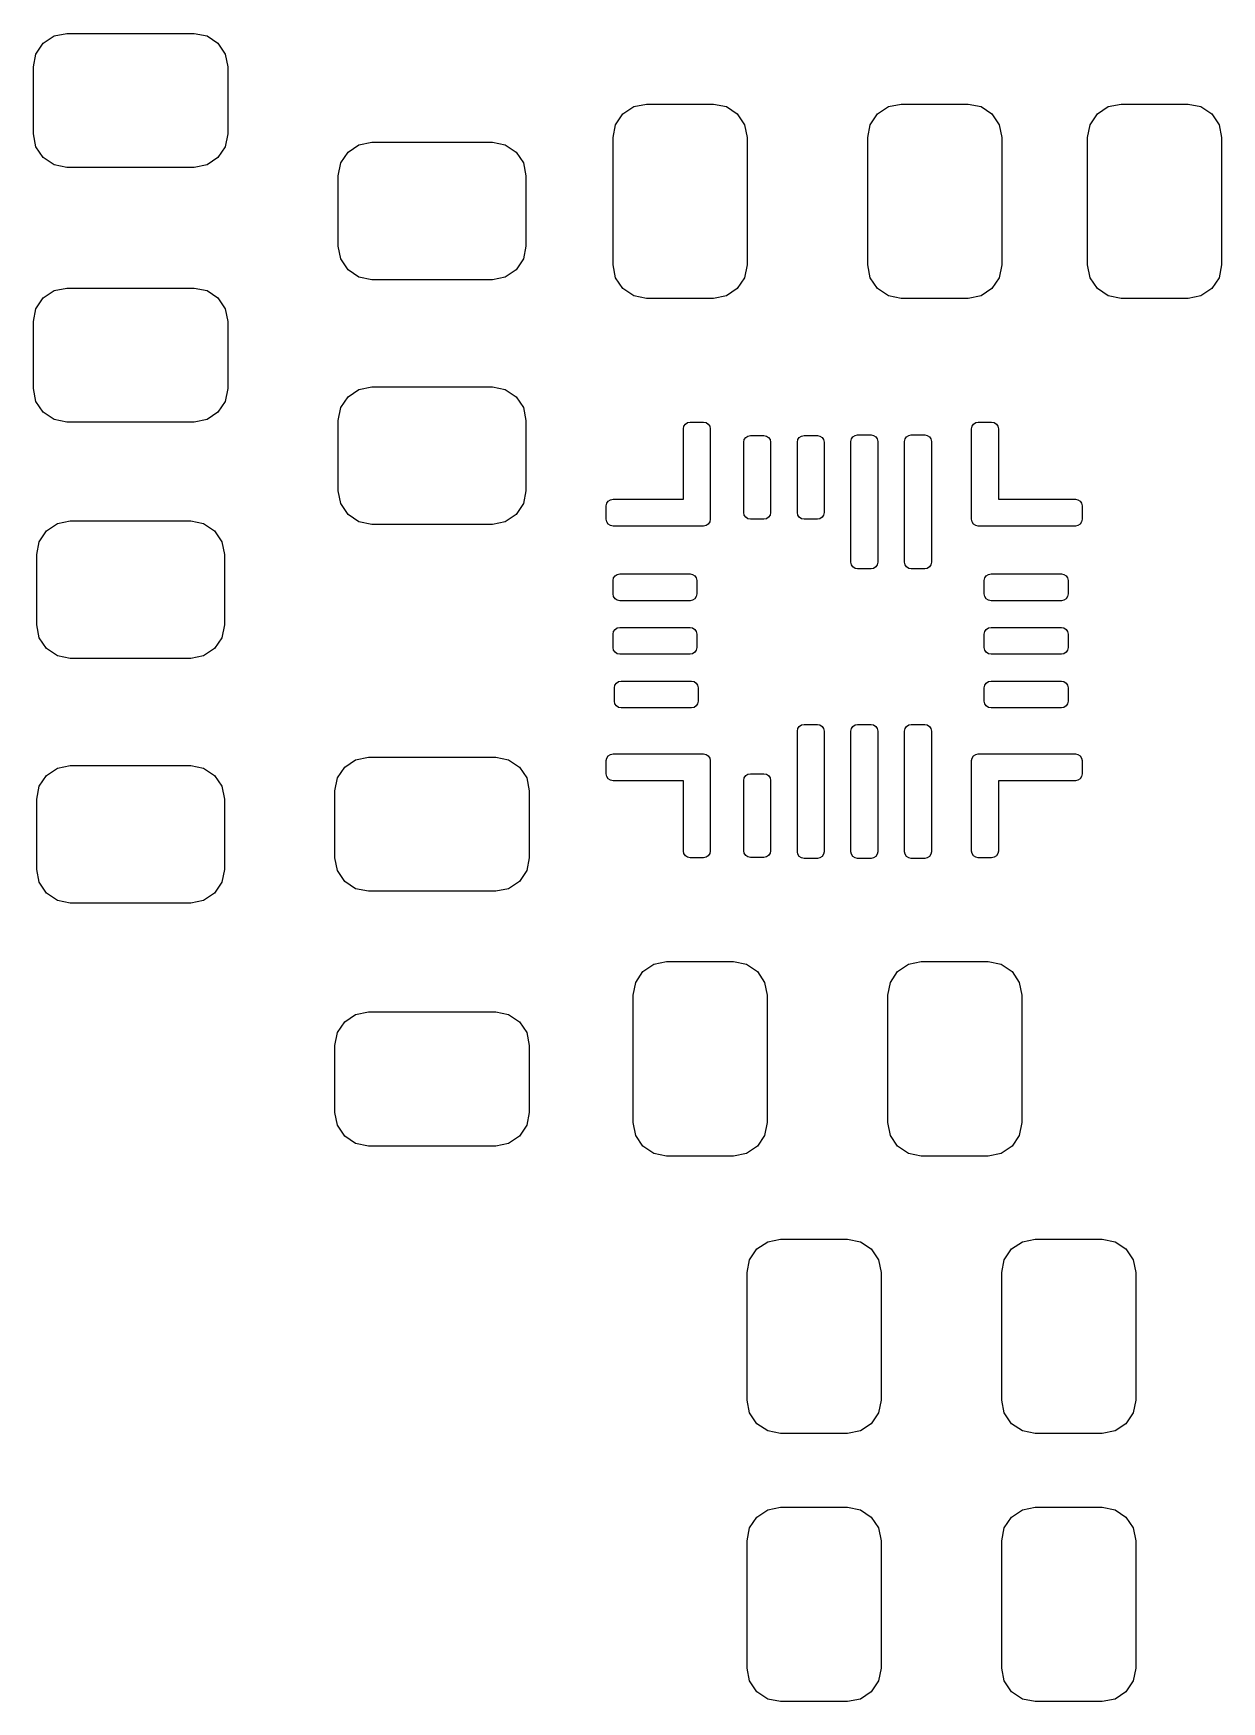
# Model space of a CAD drawing. Header units: inches. Extents: x 1.93 to 9.38, y -5.74 to -1.35.
# Drawn here: x 2.5778 to 2.9268, y -4.6809 to -4.1909 of the extents above; entities that cross this region are included whole.
import ezdxf

# ---------------------------------------------------------------- set-up
doc = ezdxf.new("R2010")
doc.units = ezdxf.units.IN
doc.header["$MEASUREMENT"] = 0
doc.layers.add('BLACK', color=250, linetype='CONTINUOUS')

msp = doc.modelspace()

# ---------------------------------------------------------------- linework, layer by layer
at = {"layer": 'BLACK', "linetype": 'CONTINUOUS'}
for p, q in [((2.57851, -4.19702), (2.58064, -4.19383)), ((2.58064, -4.19383), (2.58383, -4.19169)), ((2.58383, -4.19169), (2.5876, -4.19094)), ((2.5876, -4.19094), (2.625, -4.19094)), ((2.625, -4.19094), (2.62877, -4.19169)), ((2.62877, -4.19169), (2.63196, -4.19383)), ((2.63196, -4.19383), (2.63409, -4.19702)), ((2.57776, -4.20079), (2.57851, -4.19702)), ((2.63409, -4.19702), (2.63484, -4.20079)), ((2.57776, -4.22047), (2.57776, -4.20079)), ((2.63484, -4.20079), (2.63484, -4.22047)), ((2.75091, -4.21458), (2.75411, -4.21244)), ((2.75411, -4.21244), (2.75787, -4.21169)), ((2.75787, -4.21169), (2.77756, -4.21169)), ((2.77756, -4.21169), (2.78133, -4.21244)), ((2.78133, -4.21244), (2.78452, -4.21458)), ((2.82572, -4.21458), (2.82891, -4.21244)), ((2.82891, -4.21244), (2.83268, -4.21169)), ((2.83268, -4.21169), (2.85236, -4.21169)), ((2.85236, -4.21169), (2.85613, -4.21244)), ((2.85613, -4.21244), (2.85932, -4.21458)), ((2.89032, -4.21458), (2.89351, -4.21244)), ((2.89351, -4.21244), (2.89728, -4.21169)), ((2.89728, -4.21169), (2.91696, -4.21169)), ((2.91696, -4.21169), (2.92073, -4.21244)), ((2.92073, -4.21244), (2.92392, -4.21458)), ((2.74803, -4.22154), (2.74878, -4.21777)), ((2.74878, -4.21777), (2.75091, -4.21458)), ((2.78452, -4.21458), (2.78665, -4.21777)), ((2.78665, -4.21777), (2.7874, -4.22154)), ((2.82283, -4.22154), (2.82358, -4.21777)), ((2.82358, -4.21777), (2.82572, -4.21458)), ((2.85932, -4.21458), (2.86146, -4.21777)), ((2.86146, -4.21777), (2.8622, -4.22154)), ((2.88743, -4.22154), (2.88818, -4.21777)), ((2.88818, -4.21777), (2.89032, -4.21458)), ((2.92392, -4.21458), (2.92605, -4.21777)), ((2.92605, -4.21777), (2.9268, -4.22154)), ((2.57851, -4.22424), (2.57776, -4.22047)), ((2.63484, -4.22047), (2.63409, -4.22424)), ((2.6734, -4.22368), (2.67717, -4.22293)), ((2.67717, -4.22293), (2.7126, -4.22293)), ((2.7126, -4.22293), (2.71637, -4.22368)), ((2.74803, -4.25894), (2.74803, -4.22154)), ((2.7874, -4.22154), (2.7874, -4.25894)), ((2.82283, -4.25894), (2.82283, -4.22154)), ((2.8622, -4.22154), (2.8622, -4.25894)), ((2.88743, -4.25894), (2.88743, -4.22154)), ((2.9268, -4.22154), (2.9268, -4.25894)), ((2.58064, -4.22743), (2.57851, -4.22424)), ((2.58383, -4.22957), (2.58064, -4.22743)), ((2.63196, -4.22743), (2.62877, -4.22957)), ((2.63409, -4.22424), (2.63196, -4.22743)), ((2.66807, -4.22901), (2.67021, -4.22582)), ((2.67021, -4.22582), (2.6734, -4.22368)), ((2.71637, -4.22368), (2.71956, -4.22582)), ((2.71956, -4.22582), (2.72169, -4.22901)), ((2.5876, -4.23031), (2.58383, -4.22957)), ((2.625, -4.23031), (2.5876, -4.23031)), ((2.62877, -4.22957), (2.625, -4.23031)), ((2.66732, -4.23278), (2.66807, -4.22901)), ((2.66732, -4.25344), (2.66732, -4.23278)), ((2.72169, -4.22901), (2.72244, -4.23278)), ((2.72244, -4.23278), (2.72244, -4.25344)), ((2.66807, -4.25721), (2.66732, -4.25344)), ((2.67021, -4.2604), (2.66807, -4.25721)), ((2.72169, -4.25721), (2.71956, -4.2604)), ((2.72244, -4.25344), (2.72169, -4.25721)), ((2.6734, -4.26254), (2.67021, -4.2604)), ((2.67717, -4.26329), (2.6734, -4.26254)), ((2.71637, -4.26254), (2.7126, -4.26329)), ((2.71956, -4.2604), (2.71637, -4.26254)), ((2.74878, -4.2627), (2.74803, -4.25894)), ((2.7874, -4.25894), (2.78665, -4.2627)), ((2.82358, -4.2627), (2.82283, -4.25894)), ((2.8622, -4.25894), (2.86146, -4.2627)), ((2.88818, -4.2627), (2.88743, -4.25894)), ((2.9268, -4.25894), (2.92605, -4.2627)), ((2.58064, -4.26863), (2.58383, -4.2665)), ((2.58383, -4.2665), (2.5876, -4.26575)), ((2.5876, -4.26575), (2.625, -4.26575)), ((2.625, -4.26575), (2.62877, -4.2665)), ((2.62877, -4.2665), (2.63196, -4.26863)), ((2.7126, -4.26329), (2.67717, -4.26329)), ((2.75091, -4.2659), (2.74878, -4.2627)), ((2.75411, -4.26803), (2.75091, -4.2659)), ((2.78452, -4.2659), (2.78133, -4.26803)), ((2.78665, -4.2627), (2.78452, -4.2659)), ((2.82572, -4.2659), (2.82358, -4.2627)), ((2.82891, -4.26803), (2.82572, -4.2659)), ((2.85932, -4.2659), (2.85613, -4.26803)), ((2.86146, -4.2627), (2.85932, -4.2659)), ((2.89032, -4.2659), (2.88818, -4.2627)), ((2.89351, -4.26803), (2.89032, -4.2659)), ((2.92392, -4.2659), (2.92073, -4.26803)), ((2.92605, -4.2627), (2.92392, -4.2659)), ((2.57776, -4.27559), (2.57851, -4.27182)), ((2.57851, -4.27182), (2.58064, -4.26863)), ((2.63196, -4.26863), (2.63409, -4.27182)), ((2.63409, -4.27182), (2.63484, -4.27559)), ((2.75787, -4.26878), (2.75411, -4.26803)), ((2.77756, -4.26878), (2.75787, -4.26878)), ((2.78133, -4.26803), (2.77756, -4.26878)), ((2.83268, -4.26878), (2.82891, -4.26803)), ((2.85236, -4.26878), (2.83268, -4.26878)), ((2.85613, -4.26803), (2.85236, -4.26878)), ((2.89728, -4.26878), (2.89351, -4.26803)), ((2.91696, -4.26878), (2.89728, -4.26878)), ((2.92073, -4.26803), (2.91696, -4.26878)), ((2.57776, -4.29528), (2.57776, -4.27559)), ((2.63484, -4.27559), (2.63484, -4.29528)), ((2.57851, -4.29904), (2.57776, -4.29528)), ((2.63484, -4.29528), (2.63409, -4.29904)), ((2.67021, -4.29767), (2.6734, -4.29553)), ((2.6734, -4.29553), (2.67717, -4.29478)), ((2.67717, -4.29478), (2.7126, -4.29478)), ((2.7126, -4.29478), (2.71637, -4.29553)), ((2.71637, -4.29553), (2.71956, -4.29767)), ((2.58064, -4.30224), (2.57851, -4.29904)), ((2.63409, -4.29904), (2.63196, -4.30224)), ((2.66732, -4.30463), (2.66807, -4.30086)), ((2.66807, -4.30086), (2.67021, -4.29767)), ((2.71956, -4.29767), (2.72169, -4.30086)), ((2.72169, -4.30086), (2.72244, -4.30463)), ((2.58383, -4.30437), (2.58064, -4.30224)), ((2.5876, -4.30512), (2.58383, -4.30437)), ((2.625, -4.30512), (2.5876, -4.30512)), ((2.62877, -4.30437), (2.625, -4.30512)), ((2.63196, -4.30224), (2.62877, -4.30437)), ((2.66732, -4.3253), (2.66732, -4.30463)), ((2.72244, -4.30463), (2.72244, -4.3253)), ((2.7687, -4.30709), (2.76885, -4.30633)), ((2.76885, -4.30633), (2.76928, -4.30569)), ((2.76928, -4.30569), (2.76992, -4.30527)), ((2.76992, -4.30527), (2.77067, -4.30512)), ((2.77067, -4.30512), (2.77461, -4.30512)), ((2.77461, -4.30512), (2.77536, -4.30527)), ((2.77536, -4.30527), (2.776, -4.30569)), ((2.776, -4.30569), (2.77642, -4.30633)), ((2.77642, -4.30633), (2.77657, -4.30709)), ((2.85335, -4.30709), (2.8535, -4.30633)), ((2.8535, -4.30633), (2.85392, -4.30569)), ((2.85392, -4.30569), (2.85456, -4.30527)), ((2.85456, -4.30527), (2.85531, -4.30512)), ((2.85531, -4.30512), (2.85925, -4.30512)), ((2.85925, -4.30512), (2.86001, -4.30527)), ((2.86001, -4.30527), (2.86064, -4.30569)), ((2.86064, -4.30569), (2.86107, -4.30633)), ((2.86107, -4.30633), (2.86122, -4.30709)), ((2.7687, -4.32776), (2.7687, -4.30709)), ((2.77657, -4.30709), (2.77657, -4.33366)), ((2.78642, -4.31102), (2.78657, -4.31027)), ((2.78642, -4.33169), (2.78642, -4.31102)), ((2.78657, -4.31027), (2.78699, -4.30963)), ((2.78699, -4.30963), (2.78763, -4.3092)), ((2.78763, -4.3092), (2.78839, -4.30906)), ((2.78839, -4.30906), (2.79232, -4.30906)), ((2.79232, -4.30906), (2.79308, -4.3092)), ((2.79308, -4.3092), (2.79371, -4.30963)), ((2.79371, -4.30963), (2.79414, -4.31027)), ((2.79414, -4.31027), (2.79429, -4.31102)), ((2.79429, -4.31102), (2.79429, -4.33169)), ((2.80217, -4.31102), (2.80232, -4.31027)), ((2.80217, -4.33169), (2.80217, -4.31102)), ((2.80232, -4.31027), (2.80274, -4.30963)), ((2.80274, -4.30963), (2.80338, -4.3092)), ((2.80338, -4.3092), (2.80413, -4.30906)), ((2.80413, -4.30906), (2.80807, -4.30906)), ((2.80807, -4.30906), (2.80882, -4.3092)), ((2.80882, -4.3092), (2.80946, -4.30963)), ((2.80946, -4.30963), (2.80989, -4.31027)), ((2.80989, -4.31027), (2.81004, -4.31102)), ((2.81004, -4.31102), (2.81004, -4.33169)), ((2.81791, -4.31083), (2.81806, -4.31007)), ((2.81791, -4.34626), (2.81791, -4.31083)), ((2.81806, -4.31007), (2.81849, -4.30943)), ((2.81849, -4.30943), (2.81913, -4.30901)), ((2.81913, -4.30901), (2.81988, -4.30886)), ((2.81988, -4.30886), (2.82382, -4.30886)), ((2.82382, -4.30886), (2.82457, -4.30901)), ((2.82457, -4.30901), (2.82521, -4.30943)), ((2.82521, -4.30943), (2.82564, -4.31007)), ((2.82564, -4.31007), (2.82579, -4.31083)), ((2.82579, -4.31083), (2.82579, -4.34626)), ((2.83366, -4.31083), (2.83381, -4.31007)), ((2.83366, -4.34626), (2.83366, -4.31083)), ((2.83381, -4.31007), (2.83424, -4.30943)), ((2.83424, -4.30943), (2.83488, -4.30901)), ((2.83488, -4.30901), (2.83563, -4.30886)), ((2.83563, -4.30886), (2.83957, -4.30886)), ((2.83957, -4.30886), (2.84032, -4.30901)), ((2.84032, -4.30901), (2.84096, -4.30943)), ((2.84096, -4.30943), (2.84139, -4.31007)), ((2.84139, -4.31007), (2.84154, -4.31083)), ((2.84154, -4.31083), (2.84154, -4.34626)), ((2.85335, -4.32972), (2.85335, -4.30709)), ((2.86122, -4.30709), (2.86122, -4.32776)), ((2.66807, -4.32906), (2.66732, -4.3253)), ((2.72244, -4.3253), (2.72169, -4.32906)), ((2.67021, -4.33225), (2.66807, -4.32906)), ((2.72169, -4.32906), (2.71956, -4.33225)), ((2.74606, -4.32972), (2.74621, -4.32897)), ((2.74606, -4.33366), (2.74606, -4.32972)), ((2.74621, -4.32897), (2.74664, -4.32833)), ((2.74664, -4.32833), (2.74728, -4.32791)), ((2.74728, -4.32791), (2.74803, -4.32776)), ((2.74803, -4.32776), (2.7687, -4.32776)), ((2.85335, -4.33366), (2.85335, -4.32972)), ((2.86122, -4.32776), (2.88386, -4.32776)), ((2.88386, -4.32776), (2.88461, -4.32791)), ((2.88461, -4.32791), (2.88525, -4.32833)), ((2.88525, -4.32833), (2.88568, -4.32897)), ((2.88568, -4.32897), (2.88583, -4.32972)), ((2.88583, -4.32972), (2.88583, -4.33366)), ((2.58162, -4.33704), (2.58482, -4.3349)), ((2.58482, -4.3349), (2.58858, -4.33415)), ((2.58858, -4.33415), (2.62402, -4.33415)), ((2.62402, -4.33415), (2.62778, -4.3349)), ((2.62778, -4.3349), (2.63098, -4.33704)), ((2.6734, -4.33439), (2.67021, -4.33225)), ((2.67717, -4.33514), (2.6734, -4.33439)), ((2.7126, -4.33514), (2.67717, -4.33514)), ((2.71637, -4.33439), (2.7126, -4.33514)), ((2.71956, -4.33225), (2.71637, -4.33439)), ((2.74621, -4.33441), (2.74606, -4.33366)), ((2.74664, -4.33505), (2.74621, -4.33441)), ((2.74728, -4.33548), (2.74664, -4.33505)), ((2.74803, -4.33563), (2.74728, -4.33548)), ((2.77067, -4.33563), (2.74803, -4.33563)), ((2.77461, -4.33563), (2.77067, -4.33563)), ((2.77536, -4.33548), (2.77461, -4.33563)), ((2.776, -4.33505), (2.77536, -4.33548)), ((2.77642, -4.33441), (2.776, -4.33505)), ((2.77657, -4.33366), (2.77642, -4.33441)), ((2.78657, -4.33245), (2.78642, -4.33169)), ((2.78699, -4.33308), (2.78657, -4.33245)), ((2.78763, -4.33351), (2.78699, -4.33308)), ((2.78839, -4.33366), (2.78763, -4.33351)), ((2.79232, -4.33366), (2.78839, -4.33366)), ((2.79308, -4.33351), (2.79232, -4.33366)), ((2.79371, -4.33308), (2.79308, -4.33351)), ((2.79414, -4.33245), (2.79371, -4.33308)), ((2.79429, -4.33169), (2.79414, -4.33245)), ((2.80232, -4.33245), (2.80217, -4.33169)), ((2.80274, -4.33308), (2.80232, -4.33245)), ((2.80338, -4.33351), (2.80274, -4.33308)), ((2.80413, -4.33366), (2.80338, -4.33351)), ((2.80807, -4.33366), (2.80413, -4.33366)), ((2.80882, -4.33351), (2.80807, -4.33366)), ((2.80946, -4.33308), (2.80882, -4.33351)), ((2.80989, -4.33245), (2.80946, -4.33308)), ((2.81004, -4.33169), (2.80989, -4.33245)), ((2.8535, -4.33441), (2.85335, -4.33366)), ((2.85392, -4.33505), (2.8535, -4.33441)), ((2.85456, -4.33548), (2.85392, -4.33505)), ((2.85531, -4.33563), (2.85456, -4.33548)), ((2.88386, -4.33563), (2.85531, -4.33563)), ((2.88461, -4.33548), (2.88386, -4.33563)), ((2.88525, -4.33505), (2.88461, -4.33548)), ((2.88568, -4.33441), (2.88525, -4.33505)), ((2.88583, -4.33366), (2.88568, -4.33441)), ((2.57874, -4.344), (2.57949, -4.34023)), ((2.57949, -4.34023), (2.58162, -4.33704)), ((2.63098, -4.33704), (2.63311, -4.34023)), ((2.63311, -4.34023), (2.63386, -4.344)), ((2.57874, -4.36467), (2.57874, -4.344)), ((2.63386, -4.344), (2.63386, -4.36467)), ((2.74818, -4.3509), (2.74861, -4.35026)), ((2.74861, -4.35026), (2.74925, -4.34983)), ((2.74925, -4.34983), (2.75, -4.34969)), ((2.75, -4.34969), (2.77067, -4.34969)), ((2.77067, -4.34969), (2.77142, -4.34983)), ((2.77142, -4.34983), (2.77206, -4.35026)), ((2.77206, -4.35026), (2.77249, -4.3509)), ((2.81806, -4.34701), (2.81791, -4.34626)), ((2.81849, -4.34765), (2.81806, -4.34701)), ((2.81913, -4.34808), (2.81849, -4.34765)), ((2.81988, -4.34823), (2.81913, -4.34808)), ((2.82382, -4.34823), (2.81988, -4.34823)), ((2.82457, -4.34808), (2.82382, -4.34823)), ((2.82521, -4.34765), (2.82457, -4.34808)), ((2.82564, -4.34701), (2.82521, -4.34765)), ((2.82579, -4.34626), (2.82564, -4.34701)), ((2.83381, -4.34701), (2.83366, -4.34626)), ((2.83424, -4.34765), (2.83381, -4.34701)), ((2.83488, -4.34808), (2.83424, -4.34765)), ((2.83563, -4.34823), (2.83488, -4.34808)), ((2.83957, -4.34823), (2.83563, -4.34823)), ((2.84032, -4.34808), (2.83957, -4.34823)), ((2.84096, -4.34765), (2.84032, -4.34808)), ((2.84139, -4.34701), (2.84096, -4.34765)), ((2.84154, -4.34626), (2.84139, -4.34701)), ((2.85724, -4.3509), (2.85766, -4.35026)), ((2.85766, -4.35026), (2.8583, -4.34983)), ((2.8583, -4.34983), (2.85906, -4.34969)), ((2.85906, -4.34969), (2.87972, -4.34969)), ((2.87972, -4.34969), (2.88048, -4.34983)), ((2.88048, -4.34983), (2.88112, -4.35026)), ((2.88112, -4.35026), (2.88154, -4.3509)), ((2.74803, -4.35165), (2.74818, -4.3509)), ((2.74803, -4.35559), (2.74803, -4.35165)), ((2.74818, -4.35634), (2.74803, -4.35559)), ((2.77249, -4.3509), (2.77264, -4.35165)), ((2.77264, -4.35559), (2.77249, -4.35634)), ((2.77264, -4.35165), (2.77264, -4.35559)), ((2.85709, -4.35165), (2.85724, -4.3509)), ((2.85709, -4.35559), (2.85709, -4.35165)), ((2.85724, -4.35634), (2.85709, -4.35559)), ((2.88154, -4.3509), (2.88169, -4.35165)), ((2.88169, -4.35559), (2.88154, -4.35634)), ((2.88169, -4.35165), (2.88169, -4.35559)), ((2.74861, -4.35698), (2.74818, -4.35634)), ((2.74925, -4.35741), (2.74861, -4.35698)), ((2.75, -4.35756), (2.74925, -4.35741)), ((2.77067, -4.35756), (2.75, -4.35756)), ((2.77142, -4.35741), (2.77067, -4.35756)), ((2.77206, -4.35698), (2.77142, -4.35741)), ((2.77249, -4.35634), (2.77206, -4.35698)), ((2.85766, -4.35698), (2.85724, -4.35634)), ((2.8583, -4.35741), (2.85766, -4.35698)), ((2.85906, -4.35756), (2.8583, -4.35741)), ((2.87972, -4.35756), (2.85906, -4.35756)), ((2.88048, -4.35741), (2.87972, -4.35756)), ((2.88112, -4.35698), (2.88048, -4.35741)), ((2.88154, -4.35634), (2.88112, -4.35698)), ((2.57949, -4.36843), (2.57874, -4.36467)), ((2.63386, -4.36467), (2.63311, -4.36843)), ((2.74925, -4.36558), (2.75, -4.36543)), ((2.75, -4.36543), (2.77067, -4.36543)), ((2.77067, -4.36543), (2.77142, -4.36558)), ((2.8583, -4.36558), (2.85906, -4.36543)), ((2.85906, -4.36543), (2.87972, -4.36543)), ((2.87972, -4.36543), (2.88048, -4.36558)), ((2.58162, -4.37163), (2.57949, -4.36843)), ((2.63311, -4.36843), (2.63098, -4.37163)), ((2.74803, -4.3674), (2.74818, -4.36665)), ((2.74803, -4.37134), (2.74803, -4.3674)), ((2.74818, -4.36665), (2.74861, -4.36601)), ((2.74861, -4.36601), (2.74925, -4.36558)), ((2.77142, -4.36558), (2.77206, -4.36601)), ((2.77206, -4.36601), (2.77249, -4.36665)), ((2.77249, -4.36665), (2.77264, -4.3674)), ((2.77264, -4.3674), (2.77264, -4.37134)), ((2.85709, -4.3674), (2.85724, -4.36665)), ((2.85709, -4.37134), (2.85709, -4.3674)), ((2.85724, -4.36665), (2.85766, -4.36601)), ((2.85766, -4.36601), (2.8583, -4.36558)), ((2.88048, -4.36558), (2.88112, -4.36601)), ((2.88112, -4.36601), (2.88154, -4.36665)), ((2.88154, -4.36665), (2.88169, -4.3674)), ((2.88169, -4.3674), (2.88169, -4.37134)), ((2.58482, -4.37376), (2.58162, -4.37163)), ((2.58858, -4.37451), (2.58482, -4.37376)), ((2.62402, -4.37451), (2.58858, -4.37451)), ((2.62778, -4.37376), (2.62402, -4.37451)), ((2.63098, -4.37163), (2.62778, -4.37376)), ((2.74818, -4.37209), (2.74803, -4.37134)), ((2.74861, -4.37273), (2.74818, -4.37209)), ((2.74925, -4.37316), (2.74861, -4.37273)), ((2.75, -4.37331), (2.74925, -4.37316)), ((2.77067, -4.37331), (2.75, -4.37331)), ((2.77142, -4.37316), (2.77067, -4.37331)), ((2.77206, -4.37273), (2.77142, -4.37316)), ((2.77249, -4.37209), (2.77206, -4.37273)), ((2.77264, -4.37134), (2.77249, -4.37209)), ((2.85724, -4.37209), (2.85709, -4.37134)), ((2.85766, -4.37273), (2.85724, -4.37209)), ((2.8583, -4.37316), (2.85766, -4.37273)), ((2.85906, -4.37331), (2.8583, -4.37316)), ((2.87972, -4.37331), (2.85906, -4.37331)), ((2.88048, -4.37316), (2.87972, -4.37331)), ((2.88112, -4.37273), (2.88048, -4.37316)), ((2.88154, -4.37209), (2.88112, -4.37273)), ((2.88169, -4.37134), (2.88154, -4.37209)), ((2.74843, -4.38315), (2.74858, -4.3824)), ((2.74843, -4.38709), (2.74843, -4.38315)), ((2.74858, -4.3824), (2.749, -4.38176)), ((2.749, -4.38176), (2.74964, -4.38133)), ((2.74964, -4.38133), (2.75039, -4.38118)), ((2.75039, -4.38118), (2.77106, -4.38118)), ((2.77106, -4.38118), (2.77182, -4.38133)), ((2.77182, -4.38133), (2.77245, -4.38176)), ((2.77245, -4.38176), (2.77288, -4.3824)), ((2.77288, -4.3824), (2.77303, -4.38315)), ((2.77303, -4.38315), (2.77303, -4.38709)), ((2.85709, -4.38315), (2.85724, -4.3824)), ((2.85709, -4.38709), (2.85709, -4.38315)), ((2.85724, -4.3824), (2.85766, -4.38176)), ((2.85766, -4.38176), (2.8583, -4.38133)), ((2.8583, -4.38133), (2.85906, -4.38118)), ((2.85906, -4.38118), (2.87972, -4.38118)), ((2.87972, -4.38118), (2.88048, -4.38133)), ((2.88048, -4.38133), (2.88112, -4.38176)), ((2.88112, -4.38176), (2.88154, -4.3824)), ((2.88154, -4.3824), (2.88169, -4.38315)), ((2.88169, -4.38315), (2.88169, -4.38709)), ((2.74858, -4.38784), (2.74843, -4.38709)), ((2.749, -4.38848), (2.74858, -4.38784)), ((2.74964, -4.38891), (2.749, -4.38848)), ((2.75039, -4.38906), (2.74964, -4.38891)), ((2.77106, -4.38906), (2.75039, -4.38906)), ((2.77182, -4.38891), (2.77106, -4.38906)), ((2.77245, -4.38848), (2.77182, -4.38891)), ((2.77288, -4.38784), (2.77245, -4.38848)), ((2.77303, -4.38709), (2.77288, -4.38784)), ((2.85724, -4.38784), (2.85709, -4.38709)), ((2.85766, -4.38848), (2.85724, -4.38784)), ((2.8583, -4.38891), (2.85766, -4.38848)), ((2.85906, -4.38906), (2.8583, -4.38891)), ((2.87972, -4.38906), (2.85906, -4.38906)), ((2.88048, -4.38891), (2.87972, -4.38906)), ((2.88112, -4.38848), (2.88048, -4.38891)), ((2.88154, -4.38784), (2.88112, -4.38848)), ((2.88169, -4.38709), (2.88154, -4.38784)), ((2.80232, -4.39511), (2.80274, -4.39447)), ((2.80274, -4.39447), (2.80338, -4.39405)), ((2.80338, -4.39405), (2.80413, -4.3939)), ((2.80413, -4.3939), (2.80807, -4.3939)), ((2.80807, -4.3939), (2.80882, -4.39405)), ((2.80882, -4.39405), (2.80946, -4.39447)), ((2.80946, -4.39447), (2.80989, -4.39511)), ((2.81806, -4.39511), (2.81849, -4.39447)), ((2.81849, -4.39447), (2.81913, -4.39405)), ((2.81913, -4.39405), (2.81988, -4.3939)), ((2.81988, -4.3939), (2.82382, -4.3939)), ((2.82382, -4.3939), (2.82457, -4.39405)), ((2.82457, -4.39405), (2.82521, -4.39447)), ((2.82521, -4.39447), (2.82564, -4.39511)), ((2.83381, -4.39511), (2.83424, -4.39447)), ((2.83424, -4.39447), (2.83488, -4.39405)), ((2.83488, -4.39405), (2.83563, -4.3939)), ((2.83563, -4.3939), (2.83957, -4.3939)), ((2.83957, -4.3939), (2.84032, -4.39405)), ((2.84032, -4.39405), (2.84096, -4.39447)), ((2.84096, -4.39447), (2.84139, -4.39511)), ((2.80217, -4.39587), (2.80232, -4.39511)), ((2.80217, -4.4313), (2.80217, -4.39587)), ((2.80989, -4.39511), (2.81004, -4.39587)), ((2.81004, -4.39587), (2.81004, -4.4313)), ((2.81791, -4.39587), (2.81806, -4.39511)), ((2.81791, -4.4313), (2.81791, -4.39587)), ((2.82564, -4.39511), (2.82579, -4.39587)), ((2.82579, -4.39587), (2.82579, -4.4313)), ((2.83366, -4.39587), (2.83381, -4.39511)), ((2.83366, -4.4313), (2.83366, -4.39587)), ((2.84139, -4.39511), (2.84154, -4.39587)), ((2.84154, -4.39587), (2.84154, -4.4313)), ((2.66922, -4.40643), (2.67241, -4.40429)), ((2.67241, -4.40429), (2.67618, -4.40354)), ((2.67618, -4.40354), (2.71358, -4.40354)), ((2.71358, -4.40354), (2.71735, -4.40429)), ((2.71735, -4.40429), (2.72054, -4.40643)), ((2.74606, -4.40453), (2.74621, -4.40377)), ((2.74606, -4.40846), (2.74606, -4.40453)), ((2.74621, -4.40377), (2.74664, -4.40314)), ((2.74664, -4.40314), (2.74728, -4.40271)), ((2.74728, -4.40271), (2.74803, -4.40256)), ((2.74803, -4.40256), (2.77461, -4.40256)), ((2.77461, -4.40256), (2.77536, -4.40271)), ((2.77536, -4.40271), (2.776, -4.40314)), ((2.776, -4.40314), (2.77642, -4.40377)), ((2.77642, -4.40377), (2.77657, -4.40453)), ((2.77657, -4.40453), (2.77657, -4.4311)), ((2.85335, -4.40453), (2.8535, -4.40377)), ((2.85335, -4.4311), (2.85335, -4.40453)), ((2.8535, -4.40377), (2.85392, -4.40314)), ((2.85392, -4.40314), (2.85456, -4.40271)), ((2.85456, -4.40271), (2.85531, -4.40256)), ((2.85531, -4.40256), (2.85925, -4.40256)), ((2.85925, -4.40256), (2.88386, -4.40256)), ((2.88386, -4.40256), (2.88461, -4.40271)), ((2.88461, -4.40271), (2.88525, -4.40314)), ((2.88525, -4.40314), (2.88568, -4.40377)), ((2.88568, -4.40377), (2.88583, -4.40453)), ((2.88583, -4.40453), (2.88583, -4.40846)), ((2.57949, -4.41208), (2.58162, -4.40889)), ((2.58162, -4.40889), (2.58482, -4.40675)), ((2.58482, -4.40675), (2.58858, -4.406)), ((2.58858, -4.406), (2.62402, -4.406)), ((2.62402, -4.406), (2.62778, -4.40675)), ((2.62778, -4.40675), (2.63098, -4.40889)), ((2.63098, -4.40889), (2.63311, -4.41208)), ((2.66634, -4.41339), (2.66709, -4.40962)), ((2.66709, -4.40962), (2.66922, -4.40643)), ((2.72054, -4.40643), (2.72268, -4.40962)), ((2.72268, -4.40962), (2.72343, -4.41339)), ((2.74621, -4.40922), (2.74606, -4.40846)), ((2.74664, -4.40986), (2.74621, -4.40922)), ((2.78642, -4.41033), (2.78657, -4.40958)), ((2.78657, -4.40958), (2.78699, -4.40894)), ((2.78699, -4.40894), (2.78763, -4.40852)), ((2.78763, -4.40852), (2.78839, -4.40837)), ((2.78839, -4.40837), (2.79232, -4.40837)), ((2.79232, -4.40837), (2.79308, -4.40852)), ((2.79308, -4.40852), (2.79371, -4.40894)), ((2.79371, -4.40894), (2.79414, -4.40958)), ((2.79414, -4.40958), (2.79429, -4.41033)), ((2.88568, -4.40922), (2.88525, -4.40986)), ((2.88583, -4.40846), (2.88568, -4.40922)), ((2.57874, -4.41585), (2.57949, -4.41208)), ((2.63311, -4.41208), (2.63386, -4.41585)), ((2.66634, -4.43307), (2.66634, -4.41339)), ((2.72343, -4.41339), (2.72343, -4.43307)), ((2.74728, -4.41028), (2.74664, -4.40986)), ((2.74803, -4.41043), (2.74728, -4.41028)), ((2.7687, -4.41043), (2.74803, -4.41043)), ((2.7687, -4.4311), (2.7687, -4.41043)), ((2.78642, -4.431), (2.78642, -4.41033)), ((2.79429, -4.41033), (2.79429, -4.431)), ((2.88386, -4.41043), (2.86122, -4.41043)), ((2.86122, -4.41043), (2.86122, -4.4311)), ((2.88461, -4.41028), (2.88386, -4.41043)), ((2.88525, -4.40986), (2.88461, -4.41028)), ((2.57874, -4.43652), (2.57874, -4.41585)), ((2.63386, -4.41585), (2.63386, -4.43652)), ((2.66709, -4.43684), (2.66634, -4.43307)), ((2.72343, -4.43307), (2.72268, -4.43684)), ((2.76885, -4.43186), (2.7687, -4.4311)), ((2.76928, -4.43249), (2.76885, -4.43186)), ((2.76992, -4.43292), (2.76928, -4.43249)), ((2.77067, -4.43307), (2.76992, -4.43292)), ((2.77461, -4.43307), (2.77067, -4.43307)), ((2.77536, -4.43292), (2.77461, -4.43307)), ((2.776, -4.43249), (2.77536, -4.43292)), ((2.77642, -4.43186), (2.776, -4.43249)), ((2.77657, -4.4311), (2.77642, -4.43186)), ((2.78657, -4.43176), (2.78642, -4.431)), ((2.78699, -4.4324), (2.78657, -4.43176)), ((2.78763, -4.43282), (2.78699, -4.4324)), ((2.78839, -4.43297), (2.78763, -4.43282)), ((2.79232, -4.43297), (2.78839, -4.43297)), ((2.79308, -4.43282), (2.79232, -4.43297)), ((2.79371, -4.4324), (2.79308, -4.43282)), ((2.79414, -4.43176), (2.79371, -4.4324)), ((2.79429, -4.431), (2.79414, -4.43176)), ((2.80232, -4.43205), (2.80217, -4.4313)), ((2.80274, -4.43269), (2.80232, -4.43205)), ((2.80338, -4.43312), (2.80274, -4.43269)), ((2.80413, -4.43327), (2.80338, -4.43312)), ((2.80807, -4.43327), (2.80413, -4.43327)), ((2.80882, -4.43312), (2.80807, -4.43327)), ((2.80946, -4.43269), (2.80882, -4.43312)), ((2.80989, -4.43205), (2.80946, -4.43269)), ((2.81004, -4.4313), (2.80989, -4.43205)), ((2.81806, -4.43205), (2.81791, -4.4313)), ((2.81849, -4.43269), (2.81806, -4.43205)), ((2.81913, -4.43312), (2.81849, -4.43269)), ((2.81988, -4.43327), (2.81913, -4.43312)), ((2.82382, -4.43327), (2.81988, -4.43327)), ((2.82457, -4.43312), (2.82382, -4.43327)), ((2.82521, -4.43269), (2.82457, -4.43312)), ((2.82564, -4.43205), (2.82521, -4.43269)), ((2.82579, -4.4313), (2.82564, -4.43205)), ((2.83381, -4.43205), (2.83366, -4.4313)), ((2.83424, -4.43269), (2.83381, -4.43205)), ((2.83488, -4.43312), (2.83424, -4.43269)), ((2.83563, -4.43327), (2.83488, -4.43312)), ((2.83957, -4.43327), (2.83563, -4.43327)), ((2.84032, -4.43312), (2.83957, -4.43327)), ((2.84096, -4.43269), (2.84032, -4.43312)), ((2.84139, -4.43205), (2.84096, -4.43269)), ((2.84154, -4.4313), (2.84139, -4.43205)), ((2.8535, -4.43186), (2.85335, -4.4311)), ((2.85392, -4.43249), (2.8535, -4.43186)), ((2.85456, -4.43292), (2.85392, -4.43249)), ((2.85531, -4.43307), (2.85456, -4.43292)), ((2.85925, -4.43307), (2.85531, -4.43307)), ((2.86001, -4.43292), (2.85925, -4.43307)), ((2.86064, -4.43249), (2.86001, -4.43292)), ((2.86107, -4.43186), (2.86064, -4.43249)), ((2.86122, -4.4311), (2.86107, -4.43186)), ((2.57949, -4.44028), (2.57874, -4.43652)), ((2.63386, -4.43652), (2.63311, -4.44028)), ((2.66922, -4.44003), (2.66709, -4.43684)), ((2.72268, -4.43684), (2.72054, -4.44003)), ((2.58162, -4.44348), (2.57949, -4.44028)), ((2.58482, -4.44561), (2.58162, -4.44348)), ((2.63098, -4.44348), (2.62778, -4.44561)), ((2.63311, -4.44028), (2.63098, -4.44348)), ((2.67241, -4.44216), (2.66922, -4.44003)), ((2.67618, -4.44291), (2.67241, -4.44216)), ((2.71358, -4.44291), (2.67618, -4.44291)), ((2.71735, -4.44216), (2.71358, -4.44291)), ((2.72054, -4.44003), (2.71735, -4.44216)), ((2.58858, -4.44636), (2.58482, -4.44561)), ((2.62402, -4.44636), (2.58858, -4.44636)), ((2.62778, -4.44561), (2.62402, -4.44636)), ((2.75469, -4.46966), (2.75682, -4.46647)), ((2.75682, -4.46647), (2.76001, -4.46433)), ((2.76001, -4.46433), (2.76378, -4.46358)), ((2.76378, -4.46358), (2.78346, -4.46358)), ((2.78346, -4.46358), (2.78723, -4.46433)), ((2.78723, -4.46433), (2.79042, -4.46647)), ((2.79042, -4.46647), (2.79256, -4.46966)), ((2.82949, -4.46966), (2.83162, -4.46647)), ((2.83162, -4.46647), (2.83482, -4.46433)), ((2.83482, -4.46433), (2.83858, -4.46358)), ((2.83858, -4.46358), (2.85827, -4.46358)), ((2.85827, -4.46358), (2.86203, -4.46433)), ((2.86203, -4.46433), (2.86523, -4.46647)), ((2.86523, -4.46647), (2.86736, -4.46966)), ((2.75394, -4.47343), (2.75469, -4.46966)), ((2.79256, -4.46966), (2.79331, -4.47343)), ((2.82874, -4.47343), (2.82949, -4.46966)), ((2.86736, -4.46966), (2.86811, -4.47343)), ((2.75394, -4.51083), (2.75394, -4.47343)), ((2.79331, -4.47343), (2.79331, -4.51083)), ((2.82874, -4.51083), (2.82874, -4.47343)), ((2.86811, -4.47343), (2.86811, -4.51083)), ((2.66709, -4.48442), (2.66922, -4.48123)), ((2.66922, -4.48123), (2.67241, -4.4791)), ((2.67241, -4.4791), (2.67618, -4.47835)), ((2.67618, -4.47835), (2.71358, -4.47835)), ((2.71358, -4.47835), (2.71735, -4.4791)), ((2.71735, -4.4791), (2.72054, -4.48123)), ((2.72054, -4.48123), (2.72268, -4.48442)), ((2.66634, -4.48819), (2.66709, -4.48442)), ((2.72268, -4.48442), (2.72343, -4.48819)), ((2.66634, -4.50787), (2.66634, -4.48819)), ((2.72343, -4.48819), (2.72343, -4.50787)), ((2.66709, -4.51164), (2.66634, -4.50787)), ((2.66922, -4.51483), (2.66709, -4.51164)), ((2.72268, -4.51164), (2.72054, -4.51483)), ((2.72343, -4.50787), (2.72268, -4.51164)), ((2.75469, -4.51459), (2.75394, -4.51083)), ((2.79331, -4.51083), (2.79256, -4.51459)), ((2.82949, -4.51459), (2.82874, -4.51083)), ((2.86811, -4.51083), (2.86736, -4.51459)), ((2.67241, -4.51697), (2.66922, -4.51483)), ((2.67618, -4.51772), (2.67241, -4.51697)), ((2.71735, -4.51697), (2.71358, -4.51772)), ((2.72054, -4.51483), (2.71735, -4.51697)), ((2.75682, -4.51779), (2.75469, -4.51459)), ((2.79256, -4.51459), (2.79042, -4.51779)), ((2.83162, -4.51779), (2.82949, -4.51459)), ((2.86736, -4.51459), (2.86523, -4.51779)), ((2.71358, -4.51772), (2.67618, -4.51772)), ((2.76001, -4.51992), (2.75682, -4.51779)), ((2.76378, -4.52067), (2.76001, -4.51992)), ((2.78346, -4.52067), (2.76378, -4.52067)), ((2.78723, -4.51992), (2.78346, -4.52067)), ((2.79042, -4.51779), (2.78723, -4.51992)), ((2.83482, -4.51992), (2.83162, -4.51779)), ((2.83858, -4.52067), (2.83482, -4.51992)), ((2.85827, -4.52067), (2.83858, -4.52067)), ((2.86203, -4.51992), (2.85827, -4.52067)), ((2.86523, -4.51779), (2.86203, -4.51992)), ((2.79028, -4.54796), (2.79348, -4.54583)), ((2.79348, -4.54583), (2.79724, -4.54508)), ((2.79724, -4.54508), (2.81693, -4.54508)), ((2.81693, -4.54508), (2.8207, -4.54583)), ((2.8207, -4.54583), (2.82389, -4.54796)), ((2.86509, -4.54796), (2.86828, -4.54583)), ((2.86828, -4.54583), (2.87205, -4.54508)), ((2.87205, -4.54508), (2.89173, -4.54508)), ((2.89173, -4.54508), (2.8955, -4.54583)), ((2.8955, -4.54583), (2.89869, -4.54796)), ((2.7874, -4.55492), (2.78815, -4.55115)), ((2.78815, -4.55115), (2.79028, -4.54796)), ((2.82389, -4.54796), (2.82602, -4.55115)), ((2.82602, -4.55115), (2.82677, -4.55492)), ((2.8622, -4.55492), (2.86295, -4.55115)), ((2.86295, -4.55115), (2.86509, -4.54796)), ((2.89869, -4.54796), (2.90083, -4.55115)), ((2.90083, -4.55115), (2.90157, -4.55492)), ((2.7874, -4.59232), (2.7874, -4.55492)), ((2.82677, -4.55492), (2.82677, -4.59232)), ((2.8622, -4.59232), (2.8622, -4.55492)), ((2.90157, -4.55492), (2.90157, -4.59232)), ((2.78815, -4.59609), (2.7874, -4.59232)), ((2.82677, -4.59232), (2.82602, -4.59609)), ((2.86295, -4.59609), (2.8622, -4.59232)), ((2.90157, -4.59232), (2.90083, -4.59609)), ((2.79028, -4.59928), (2.78815, -4.59609)), ((2.79348, -4.60142), (2.79028, -4.59928)), ((2.82389, -4.59928), (2.8207, -4.60142)), ((2.82602, -4.59609), (2.82389, -4.59928)), ((2.86509, -4.59928), (2.86295, -4.59609)), ((2.86828, -4.60142), (2.86509, -4.59928)), ((2.89869, -4.59928), (2.8955, -4.60142)), ((2.90083, -4.59609), (2.89869, -4.59928)), ((2.79724, -4.60217), (2.79348, -4.60142)), ((2.81693, -4.60217), (2.79724, -4.60217)), ((2.8207, -4.60142), (2.81693, -4.60217)), ((2.87205, -4.60217), (2.86828, -4.60142)), ((2.89173, -4.60217), (2.87205, -4.60217)), ((2.8955, -4.60142), (2.89173, -4.60217)), ((2.79028, -4.6267), (2.79348, -4.62457)), ((2.79348, -4.62457), (2.79724, -4.62382)), ((2.79724, -4.62382), (2.81693, -4.62382)), ((2.81693, -4.62382), (2.8207, -4.62457)), ((2.8207, -4.62457), (2.82389, -4.6267)), ((2.86509, -4.6267), (2.86828, -4.62457)), ((2.86828, -4.62457), (2.87205, -4.62382)), ((2.87205, -4.62382), (2.89173, -4.62382)), ((2.89173, -4.62382), (2.8955, -4.62457)), ((2.8955, -4.62457), (2.89869, -4.6267)), ((2.7874, -4.63366), (2.78815, -4.62989)), ((2.78815, -4.62989), (2.79028, -4.6267)), ((2.82389, -4.6267), (2.82602, -4.62989)), ((2.82602, -4.62989), (2.82677, -4.63366)), ((2.8622, -4.63366), (2.86295, -4.62989)), ((2.86295, -4.62989), (2.86509, -4.6267)), ((2.89869, -4.6267), (2.90083, -4.62989)), ((2.90083, -4.62989), (2.90157, -4.63366)), ((2.7874, -4.67106), (2.7874, -4.63366)), ((2.82677, -4.63366), (2.82677, -4.67106)), ((2.8622, -4.67106), (2.8622, -4.63366)), ((2.90157, -4.63366), (2.90157, -4.67106)), ((2.78815, -4.67483), (2.7874, -4.67106)), ((2.82677, -4.67106), (2.82602, -4.67483)), ((2.86295, -4.67483), (2.8622, -4.67106)), ((2.90157, -4.67106), (2.90083, -4.67483)), ((2.79028, -4.67802), (2.78815, -4.67483)), ((2.79348, -4.68016), (2.79028, -4.67802)), ((2.82389, -4.67802), (2.8207, -4.68016)), ((2.82602, -4.67483), (2.82389, -4.67802)), ((2.86509, -4.67802), (2.86295, -4.67483)), ((2.86828, -4.68016), (2.86509, -4.67802)), ((2.89869, -4.67802), (2.8955, -4.68016)), ((2.90083, -4.67483), (2.89869, -4.67802)), ((2.79724, -4.68091), (2.79348, -4.68016)), ((2.81693, -4.68091), (2.79724, -4.68091)), ((2.8207, -4.68016), (2.81693, -4.68091)), ((2.87205, -4.68091), (2.86828, -4.68016)), ((2.89173, -4.68091), (2.87205, -4.68091)), ((2.8955, -4.68016), (2.89173, -4.68091))]:
    msp.add_line(p, q, dxfattribs=at)

doc.saveas('drawing.dxf')
